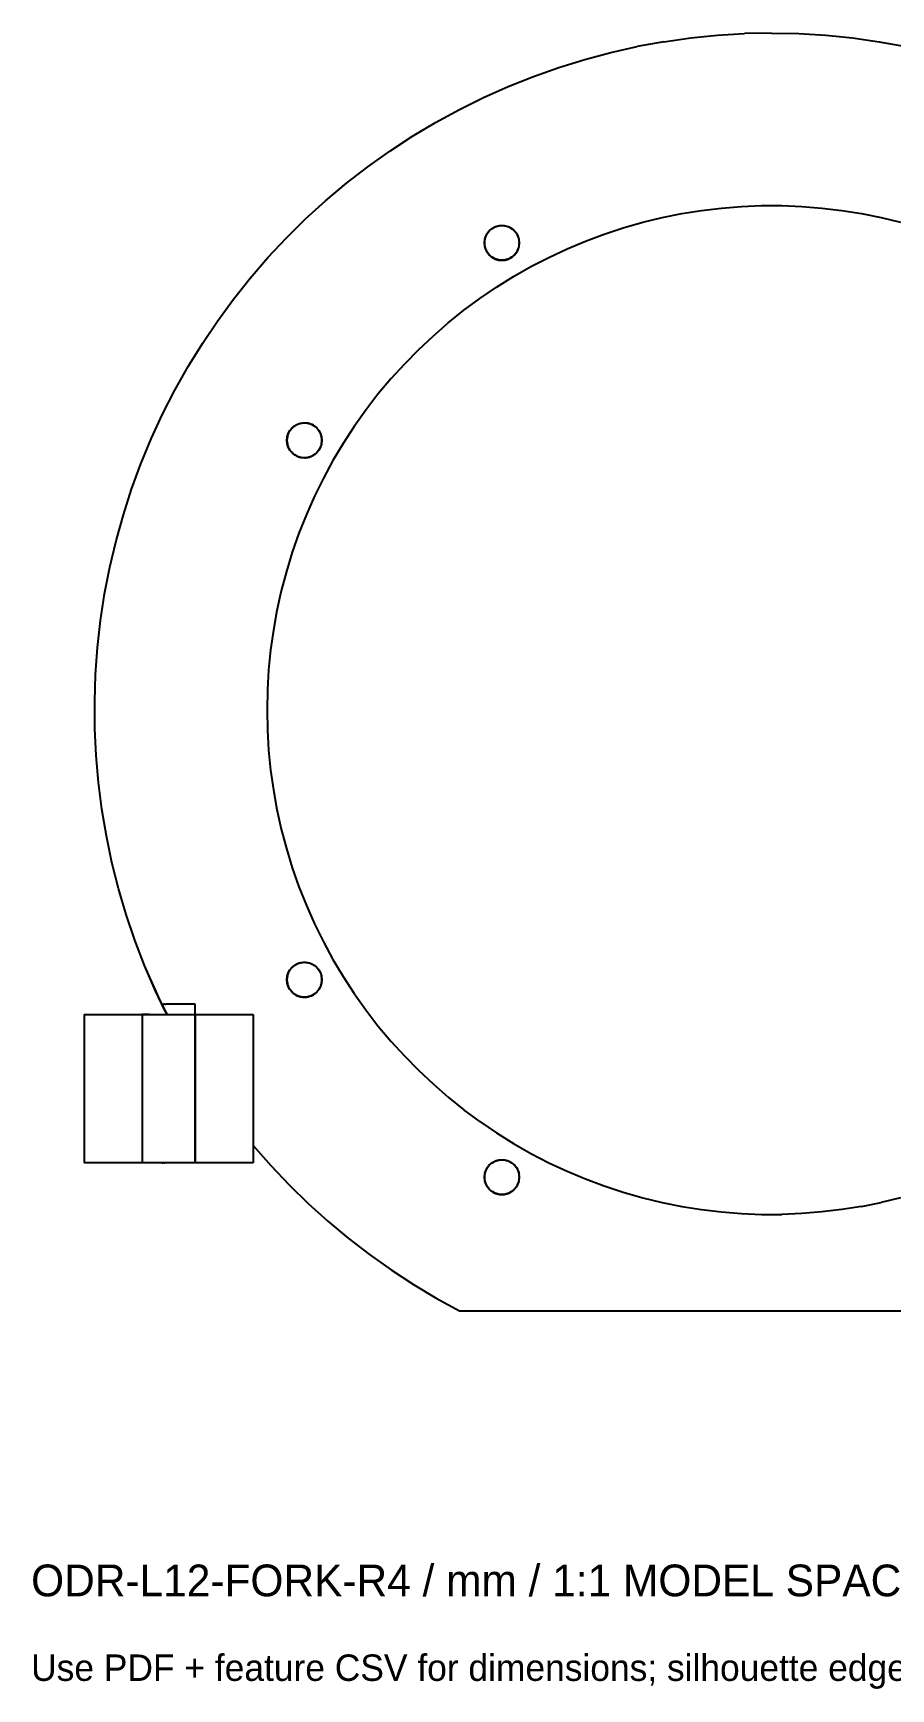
# Model space of a CAD drawing. Header units: millimetres. Extents: x -70 to 222, y -216 to 42.
# Drawn here: x -69.8 to 11.3, y -215.8 to -59.2 of the extents above; entities that cross this region are included whole.
import ezdxf

# ---------------------------------------------------------------- set-up
doc = ezdxf.new("R2010")
doc.units = ezdxf.units.MM
doc.layers.add('FRONT_XZ', color=7, linetype='Continuous')

msp = doc.modelspace()

# ---------------------------------------------------------------- linework, layer by layer
for centre in [(-25.5, -79.03), (-44.17, -97.7), (-44.17, -148.7), (-25.5, -167.37)]:
    msp.add_circle(centre, 1.65)
at = {"layer": 'FRONT_XZ'}
for p, q in [((-7.65, -59.66), (-5.11, -59.4)), ((-5.11, -59.4), (-2.56, -59.25)), ((0, -59.2), (-2.56, -59.25)), ((0, -59.2), (2.56, -59.25)), ((2.56, -59.25), (5.11, -59.4)), ((5.11, -59.4), (7.65, -59.66)), ((-17.67, -61.69), (-15.2, -61.03)), ((-15.2, -61.03), (-12.7, -60.47)), ((-10.18, -60.02), (-12.7, -60.47)), ((-10.18, -60.02), (-7.65, -59.66)), ((7.65, -59.66), (10.18, -60.02)), ((10.18, -60.02), (12.7, -60.47)), ((-22.52, -63.29), (-20.11, -62.44)), ((-20.11, -62.44), (-17.67, -61.69)), ((-24.89, -64.24), (-22.52, -63.29)), ((-29.52, -66.42), (-27.23, -65.28)), ((-27.23, -65.28), (-24.89, -64.24)), ((-31.77, -67.64), (-29.52, -66.42)), ((-33.96, -68.95), (-31.77, -67.64)), ((-38.18, -71.84), (-36.1, -70.35)), ((-36.1, -70.35), (-33.96, -68.95)), ((-40.2, -73.4), (-38.18, -71.84)), ((-42.16, -75.05), (-40.2, -73.4)), ((-44.05, -76.77), (-42.16, -75.05)), ((-12.19, -77.08), (-10.35, -76.64)), ((-10.35, -76.64), (-8.49, -76.26)), ((-8.49, -76.26), (-6.62, -75.96)), ((-6.62, -75.96), (-4.73, -75.74)), ((-4.73, -75.74), (-2.84, -75.58)), ((-2.84, -75.58), (-0.95, -75.51)), ((-0.95, -75.51), (0.95, -75.51)), ((0.95, -75.51), (2.84, -75.58)), ((2.84, -75.58), (4.73, -75.74)), ((4.73, -75.74), (6.62, -75.96)), ((6.62, -75.96), (8.49, -76.26)), ((8.49, -76.26), (10.35, -76.64)), ((10.35, -76.64), (12.19, -77.08)), ((-45.87, -78.57), (-44.05, -76.77)), ((-26.97, -78.27), (-26.99, -78.33)), ((-26.93, -78.22), (-26.97, -78.27)), ((-26.9, -78.16), (-26.93, -78.22)), ((-26.87, -78.11), (-26.9, -78.16)), ((-26.83, -78.05), (-26.87, -78.11)), ((-26.79, -78), (-26.83, -78.05)), ((-26.75, -77.95), (-26.79, -78)), ((-26.7, -77.9), (-26.75, -77.95)), ((-26.7, -77.9), (-26.66, -77.85)), ((-26.66, -77.85), (-26.61, -77.81)), ((-26.61, -77.81), (-26.56, -77.77)), ((-26.56, -77.77), (-26.51, -77.73)), ((-26.51, -77.73), (-26.45, -77.69)), ((-26.45, -77.69), (-26.4, -77.65)), ((-26.4, -77.65), (-26.34, -77.61)), ((-26.34, -77.61), (-26.29, -77.58)), ((-26.29, -77.58), (-26.23, -77.55)), ((-26.23, -77.55), (-26.17, -77.52)), ((-26.17, -77.52), (-26.11, -77.5)), ((-26.11, -77.5), (-26.05, -77.48)), ((-26.05, -77.48), (-25.98, -77.46)), ((-25.98, -77.46), (-25.92, -77.44)), ((-25.92, -77.44), (-25.86, -77.42)), ((-25.86, -77.42), (-25.79, -77.41)), ((-25.79, -77.41), (-25.73, -77.4)), ((-25.73, -77.4), (-25.66, -77.39)), ((-25.66, -77.39), (-25.6, -77.39)), ((-25.6, -77.39), (-25.53, -77.38)), ((-25.53, -77.38), (-25.47, -77.38)), ((-25.47, -77.38), (-25.4, -77.39)), ((-25.4, -77.39), (-25.34, -77.39)), ((-25.34, -77.39), (-25.27, -77.4)), ((-25.27, -77.4), (-25.21, -77.41)), ((-25.21, -77.41), (-25.14, -77.42)), ((-25.14, -77.42), (-25.08, -77.44)), ((-25.08, -77.44), (-25.02, -77.46)), ((-25.02, -77.46), (-24.95, -77.48)), ((-24.95, -77.48), (-24.89, -77.5)), ((-24.89, -77.5), (-24.83, -77.52)), ((-24.83, -77.52), (-24.77, -77.55)), ((-24.77, -77.55), (-24.71, -77.58)), ((-24.71, -77.58), (-24.66, -77.61)), ((-24.66, -77.61), (-24.6, -77.65)), ((-24.6, -77.65), (-24.55, -77.69)), ((-24.55, -77.69), (-24.49, -77.73)), ((-24.44, -77.77), (-24.49, -77.73)), ((-24.39, -77.81), (-24.44, -77.77)), ((-24.34, -77.85), (-24.39, -77.81)), ((-24.3, -77.9), (-24.34, -77.85)), ((-24.25, -77.95), (-24.3, -77.9)), ((-24.21, -78), (-24.25, -77.95)), ((-24.17, -78.05), (-24.21, -78)), ((-24.13, -78.11), (-24.17, -78.05)), ((-24.1, -78.16), (-24.13, -78.11)), ((-24.07, -78.22), (-24.1, -78.16)), ((-24.03, -78.27), (-24.07, -78.22)), ((-24.01, -78.33), (-24.03, -78.27)), ((-17.59, -78.86), (-15.82, -78.2)), ((-15.82, -78.2), (-14.02, -77.61)), ((-14.02, -77.61), (-12.19, -77.08)), ((-47.61, -80.43), (-45.87, -78.57)), ((-27.14, -78.9), (-27.15, -78.97)), ((-27.15, -78.97), (-27.15, -79.03)), ((-27.15, -79.03), (-27.15, -79.1)), ((-27.15, -79.1), (-27.14, -79.16)), ((-27.13, -78.77), (-27.14, -78.84)), ((-27.14, -78.84), (-27.14, -78.9)), ((-27.14, -79.16), (-27.14, -79.23)), ((-27.14, -79.23), (-27.13, -79.29)), ((-27.12, -78.71), (-27.13, -78.77)), ((-27.13, -79.29), (-27.12, -79.36)), ((-27.1, -78.64), (-27.12, -78.71)), ((-27.12, -79.36), (-27.1, -79.42)), ((-27.09, -78.58), (-27.1, -78.64)), ((-27.1, -79.42), (-27.09, -79.49)), ((-27.07, -78.52), (-27.09, -78.58)), ((-27.09, -79.49), (-27.07, -79.55)), ((-27.05, -78.45), (-27.07, -78.52)), ((-27.07, -79.55), (-27.05, -79.61)), ((-27.02, -78.39), (-27.05, -78.45)), ((-27.05, -79.61), (-27.02, -79.67)), ((-26.99, -78.33), (-27.02, -78.39)), ((-27.02, -79.67), (-26.99, -79.73)), ((-26.99, -79.73), (-26.97, -79.79)), ((-26.97, -79.79), (-26.93, -79.85)), ((-24.07, -79.85), (-24.03, -79.79)), ((-24.03, -79.79), (-24.01, -79.73)), ((-23.98, -78.39), (-24.01, -78.33)), ((-24.01, -79.73), (-23.98, -79.67)), ((-23.95, -78.45), (-23.98, -78.39)), ((-23.98, -79.67), (-23.95, -79.61)), ((-23.93, -78.52), (-23.95, -78.45)), ((-23.95, -79.61), (-23.93, -79.55)), ((-23.91, -78.58), (-23.93, -78.52)), ((-23.93, -79.55), (-23.91, -79.49)), ((-23.9, -78.64), (-23.91, -78.58)), ((-23.91, -79.49), (-23.9, -79.42)), ((-23.88, -78.71), (-23.9, -78.64)), ((-23.9, -79.42), (-23.88, -79.36)), ((-23.87, -78.77), (-23.88, -78.71)), ((-23.88, -79.36), (-23.87, -79.29)), ((-23.86, -78.84), (-23.87, -78.77)), ((-23.87, -79.29), (-23.86, -79.23)), ((-23.86, -78.9), (-23.86, -78.84)), ((-23.85, -78.97), (-23.86, -78.9)), ((-23.86, -79.16), (-23.85, -79.1)), ((-23.86, -79.23), (-23.86, -79.16)), ((-23.85, -78.97), (-23.85, -79.03)), ((-23.85, -79.03), (-23.85, -79.1)), ((-21.06, -80.4), (-19.34, -79.6)), ((-19.34, -79.6), (-17.59, -78.86)), ((-49.28, -82.37), (-47.61, -80.43)), ((-26.93, -79.85), (-26.9, -79.9)), ((-26.9, -79.9), (-26.87, -79.96)), ((-26.87, -79.96), (-26.83, -80.01)), ((-26.83, -80.01), (-26.79, -80.07)), ((-26.79, -80.07), (-26.75, -80.12)), ((-26.75, -80.12), (-26.7, -80.16)), ((-26.7, -80.16), (-26.66, -80.21)), ((-26.66, -80.21), (-26.61, -80.26)), ((-26.61, -80.26), (-26.56, -80.3)), ((-26.56, -80.3), (-26.51, -80.34)), ((-26.51, -80.34), (-26.45, -80.38)), ((-26.45, -80.38), (-26.4, -80.42)), ((-26.4, -80.42), (-26.34, -80.45)), ((-26.34, -80.45), (-26.29, -80.48)), ((-26.29, -80.48), (-26.23, -80.51)), ((-26.23, -80.51), (-26.17, -80.54)), ((-26.17, -80.54), (-26.11, -80.57)), ((-26.11, -80.57), (-26.05, -80.59)), ((-26.05, -80.59), (-25.98, -80.61)), ((-25.98, -80.61), (-25.92, -80.63)), ((-25.92, -80.63), (-25.86, -80.64)), ((-25.86, -80.64), (-25.79, -80.66)), ((-25.79, -80.66), (-25.73, -80.67)), ((-25.73, -80.67), (-25.66, -80.67)), ((-25.66, -80.67), (-25.6, -80.68)), ((-25.6, -80.68), (-25.53, -80.68)), ((-25.53, -80.68), (-25.47, -80.68)), ((-25.47, -80.68), (-25.4, -80.68)), ((-25.4, -80.68), (-25.34, -80.67)), ((-25.34, -80.67), (-25.27, -80.67)), ((-25.27, -80.67), (-25.21, -80.66)), ((-25.21, -80.66), (-25.14, -80.64)), ((-25.14, -80.64), (-25.08, -80.63)), ((-25.08, -80.63), (-25.02, -80.61)), ((-25.02, -80.61), (-24.95, -80.59)), ((-24.95, -80.59), (-24.89, -80.57)), ((-24.89, -80.57), (-24.83, -80.54)), ((-24.83, -80.54), (-24.77, -80.51)), ((-24.77, -80.51), (-24.71, -80.48)), ((-24.71, -80.48), (-24.66, -80.45)), ((-24.66, -80.45), (-24.6, -80.42)), ((-24.6, -80.42), (-24.55, -80.38)), ((-24.55, -80.38), (-24.49, -80.34)), ((-24.49, -80.34), (-24.44, -80.3)), ((-24.44, -80.3), (-24.39, -80.26)), ((-24.4, -82.21), (-22.75, -81.27)), ((-24.39, -80.26), (-24.34, -80.21)), ((-24.34, -80.21), (-24.3, -80.16)), ((-24.3, -80.16), (-24.25, -80.12)), ((-24.25, -80.12), (-24.21, -80.07)), ((-24.21, -80.07), (-24.17, -80.01)), ((-24.17, -80.01), (-24.13, -79.96)), ((-24.13, -79.96), (-24.1, -79.9)), ((-24.1, -79.9), (-24.07, -79.85)), ((-22.75, -81.27), (-21.06, -80.4)), ((-50.88, -84.37), (-49.28, -82.37)), ((-26.01, -83.21), (-24.4, -82.21)), ((-52.39, -86.43), (-50.88, -84.37)), ((-29.1, -85.41), (-27.57, -84.28)), ((-27.57, -84.28), (-26.01, -83.21)), ((-30.58, -86.59), (-29.1, -85.41)), ((-53.81, -88.56), (-52.39, -86.43)), ((-32.01, -87.84), (-30.58, -86.59)), ((-55.15, -90.73), (-53.81, -88.56)), ((-33.39, -89.14), (-34.72, -90.49)), ((-33.39, -89.14), (-32.01, -87.84)), ((-56.41, -92.96), (-55.15, -90.73)), ((-34.72, -90.49), (-35.99, -91.9)), ((-35.99, -91.9), (-37.21, -93.35)), ((-57.57, -95.24), (-56.41, -92.96)), ((-37.21, -93.35), (-38.37, -94.86)), ((-58.64, -97.56), (-57.57, -95.24)), ((-38.37, -94.86), (-39.46, -96.4)), ((-45.69, -97.06), (-45.71, -97.12)), ((-45.66, -97), (-45.69, -97.06)), ((-45.63, -96.94), (-45.66, -97)), ((-45.6, -96.88), (-45.63, -96.94)), ((-45.57, -96.83), (-45.6, -96.88)), ((-45.53, -96.77), (-45.57, -96.83)), ((-45.49, -96.72), (-45.53, -96.77)), ((-45.45, -96.67), (-45.49, -96.72)), ((-45.41, -96.62), (-45.45, -96.67)), ((-45.37, -96.57), (-45.41, -96.62)), ((-45.37, -96.57), (-45.32, -96.52)), ((-45.32, -96.52), (-45.27, -96.48)), ((-45.27, -96.48), (-45.23, -96.43)), ((-45.23, -96.43), (-45.17, -96.39)), ((-45.17, -96.39), (-45.12, -96.35)), ((-45.12, -96.35), (-45.07, -96.32)), ((-45.07, -96.32), (-45.01, -96.28)), ((-45.01, -96.28), (-44.95, -96.25)), ((-44.95, -96.25), (-44.9, -96.22)), ((-44.9, -96.22), (-44.84, -96.19)), ((-44.84, -96.19), (-44.78, -96.17)), ((-44.78, -96.17), (-44.71, -96.14)), ((-44.71, -96.14), (-44.65, -96.12)), ((-44.65, -96.12), (-44.59, -96.1)), ((-44.59, -96.1), (-44.53, -96.09)), ((-44.53, -96.09), (-44.46, -96.08)), ((-44.46, -96.08), (-44.4, -96.07)), ((-44.4, -96.07), (-44.33, -96.06)), ((-44.33, -96.06), (-44.27, -96.05)), ((-44.27, -96.05), (-44.2, -96.05)), ((-44.2, -96.05), (-44.13, -96.05)), ((-44.13, -96.05), (-44.07, -96.05)), ((-44.07, -96.05), (-44, -96.06)), ((-44, -96.06), (-43.94, -96.07)), ((-43.87, -96.08), (-43.94, -96.07)), ((-43.81, -96.09), (-43.87, -96.08)), ((-43.75, -96.1), (-43.81, -96.09)), ((-43.75, -96.1), (-43.68, -96.12)), ((-43.68, -96.12), (-43.62, -96.14)), ((-43.56, -96.17), (-43.62, -96.14)), ((-43.5, -96.19), (-43.56, -96.17)), ((-43.44, -96.22), (-43.5, -96.19)), ((-43.38, -96.25), (-43.44, -96.22)), ((-43.32, -96.28), (-43.38, -96.25)), ((-43.27, -96.32), (-43.32, -96.28)), ((-43.21, -96.35), (-43.27, -96.32)), ((-43.21, -96.35), (-43.16, -96.39)), ((-43.16, -96.39), (-43.11, -96.43)), ((-43.06, -96.48), (-43.11, -96.43)), ((-43.01, -96.52), (-43.06, -96.48)), ((-42.97, -96.57), (-43.01, -96.52)), ((-42.92, -96.62), (-42.97, -96.57)), ((-42.92, -96.62), (-42.88, -96.67)), ((-42.88, -96.67), (-42.84, -96.72)), ((-42.8, -96.77), (-42.84, -96.72)), ((-42.77, -96.83), (-42.8, -96.77)), ((-42.73, -96.88), (-42.77, -96.83)), ((-42.7, -96.94), (-42.73, -96.88)), ((-42.67, -97), (-42.7, -96.94)), ((-42.67, -97), (-42.65, -97.06)), ((-42.65, -97.06), (-42.62, -97.12)), ((-39.46, -96.4), (-40.5, -97.99)), ((-59.62, -99.92), (-58.64, -97.56)), ((-45.81, -97.57), (-45.82, -97.63)), ((-45.82, -97.63), (-45.82, -97.7)), ((-45.82, -97.7), (-45.82, -97.77)), ((-45.82, -97.77), (-45.81, -97.83)), ((-45.8, -97.44), (-45.81, -97.5)), ((-45.81, -97.5), (-45.81, -97.57)), ((-45.81, -97.83), (-45.81, -97.9)), ((-45.81, -97.9), (-45.8, -97.96)), ((-45.78, -97.37), (-45.8, -97.44)), ((-45.8, -97.96), (-45.78, -98.03)), ((-45.77, -97.31), (-45.78, -97.37)), ((-45.78, -98.03), (-45.77, -98.09)), ((-45.75, -97.25), (-45.77, -97.31)), ((-45.77, -98.09), (-45.75, -98.15)), ((-45.73, -97.18), (-45.75, -97.25)), ((-45.75, -98.15), (-45.73, -98.22)), ((-45.71, -97.12), (-45.73, -97.18)), ((-45.73, -98.22), (-45.71, -98.28)), ((-45.71, -98.28), (-45.69, -98.34)), ((-45.69, -98.34), (-45.66, -98.4)), ((-45.66, -98.4), (-45.63, -98.46)), ((-45.63, -98.46), (-45.6, -98.52)), ((-45.6, -98.52), (-45.57, -98.57)), ((-45.57, -98.57), (-45.53, -98.63)), ((-45.53, -98.63), (-45.49, -98.68)), ((-42.84, -98.68), (-42.8, -98.63)), ((-42.8, -98.63), (-42.77, -98.57)), ((-42.77, -98.57), (-42.73, -98.52)), ((-42.73, -98.52), (-42.7, -98.46)), ((-42.7, -98.46), (-42.67, -98.4)), ((-42.67, -98.4), (-42.65, -98.34)), ((-42.65, -98.34), (-42.62, -98.28)), ((-42.6, -97.18), (-42.62, -97.12)), ((-42.62, -98.28), (-42.6, -98.22)), ((-42.58, -97.25), (-42.6, -97.18)), ((-42.58, -98.15), (-42.6, -98.22)), ((-42.56, -97.31), (-42.58, -97.25)), ((-42.56, -98.09), (-42.58, -98.15)), ((-42.55, -97.37), (-42.56, -97.31)), ((-42.56, -98.09), (-42.55, -98.03)), ((-42.54, -97.44), (-42.55, -97.37)), ((-42.55, -98.03), (-42.54, -97.96)), ((-42.53, -97.5), (-42.54, -97.44)), ((-42.54, -97.96), (-42.53, -97.9)), ((-42.52, -97.57), (-42.53, -97.5)), ((-42.53, -97.9), (-42.52, -97.83)), ((-42.52, -97.63), (-42.52, -97.57)), ((-42.52, -97.7), (-42.52, -97.63)), ((-42.52, -97.77), (-42.52, -97.7)), ((-42.52, -97.83), (-42.52, -97.77)), ((-40.5, -97.99), (-41.47, -99.62)), ((-60.5, -102.32), (-59.62, -99.92)), ((-45.49, -98.68), (-45.45, -98.73)), ((-45.41, -98.78), (-45.45, -98.73)), ((-45.37, -98.83), (-45.41, -98.78)), ((-45.37, -98.83), (-45.32, -98.88)), ((-45.32, -98.88), (-45.27, -98.92)), ((-45.27, -98.92), (-45.23, -98.97)), ((-45.23, -98.97), (-45.17, -99.01)), ((-45.17, -99.01), (-45.12, -99.05)), ((-45.12, -99.05), (-45.07, -99.08)), ((-45.01, -99.12), (-45.07, -99.08)), ((-44.95, -99.15), (-45.01, -99.12)), ((-44.95, -99.15), (-44.9, -99.18)), ((-44.9, -99.18), (-44.84, -99.21)), ((-44.84, -99.21), (-44.78, -99.23)), ((-44.78, -99.23), (-44.71, -99.26)), ((-44.71, -99.26), (-44.65, -99.28)), ((-44.65, -99.28), (-44.59, -99.3)), ((-44.59, -99.3), (-44.53, -99.31)), ((-44.53, -99.31), (-44.46, -99.32)), ((-44.46, -99.32), (-44.4, -99.33)), ((-44.4, -99.33), (-44.33, -99.34)), ((-44.27, -99.35), (-44.33, -99.34)), ((-44.2, -99.35), (-44.27, -99.35)), ((-44.13, -99.35), (-44.2, -99.35)), ((-44.13, -99.35), (-44.07, -99.35)), ((-44.07, -99.35), (-44, -99.34)), ((-44, -99.34), (-43.94, -99.33)), ((-43.94, -99.33), (-43.87, -99.32)), ((-43.87, -99.32), (-43.81, -99.31)), ((-43.81, -99.31), (-43.75, -99.3)), ((-43.75, -99.3), (-43.68, -99.28)), ((-43.68, -99.28), (-43.62, -99.26)), ((-43.62, -99.26), (-43.56, -99.23)), ((-43.56, -99.23), (-43.5, -99.21)), ((-43.5, -99.21), (-43.44, -99.18)), ((-43.44, -99.18), (-43.38, -99.15)), ((-43.38, -99.15), (-43.32, -99.12)), ((-43.27, -99.08), (-43.32, -99.12)), ((-43.21, -99.05), (-43.27, -99.08)), ((-43.21, -99.05), (-43.16, -99.01)), ((-43.16, -99.01), (-43.11, -98.97)), ((-43.11, -98.97), (-43.06, -98.92)), ((-43.06, -98.92), (-43.01, -98.88)), ((-43.01, -98.88), (-42.97, -98.83)), ((-42.97, -98.83), (-42.92, -98.78)), ((-42.92, -98.78), (-42.88, -98.73)), ((-42.88, -98.73), (-42.84, -98.68)), ((-41.47, -99.62), (-42.37, -101.29)), ((-42.37, -101.29), (-43.21, -102.99)), ((-61.28, -104.76), (-60.5, -102.32)), ((-43.21, -102.99), (-43.98, -104.73)), ((-61.97, -107.22), (-61.28, -104.76)), ((-43.98, -104.73), (-44.68, -106.49)), ((-62.56, -109.71), (-61.97, -107.22)), ((-44.68, -106.49), (-45.31, -108.28)), ((-45.31, -108.28), (-45.86, -110.09)), ((-63.05, -112.22), (-62.56, -109.71)), ((-45.86, -110.09), (-46.35, -111.93)), ((-63.44, -114.74), (-63.05, -112.22)), ((-46.35, -111.93), (-46.76, -113.78)), ((-46.76, -113.78), (-47.1, -115.64)), ((-63.73, -117.28), (-63.44, -114.74)), ((-47.1, -115.64), (-47.36, -117.52)), ((-63.91, -119.83), (-63.73, -117.28)), ((-47.36, -117.52), (-47.55, -119.41)), ((-63.99, -122.39), (-63.91, -119.83)), ((-47.55, -119.41), (-47.66, -121.3)), ((-47.66, -121.3), (-47.7, -123.2)), ((-63.98, -124.95), (-63.99, -122.39)), ((-47.7, -123.2), (-47.66, -125.1)), ((-63.86, -127.5), (-63.98, -124.95)), ((-47.66, -125.1), (-47.55, -126.99)), ((-63.63, -130.05), (-63.86, -127.5)), ((-47.55, -126.99), (-47.36, -128.88)), ((-47.36, -128.88), (-47.1, -130.76)), ((-63.31, -132.58), (-63.63, -130.05)), ((-47.1, -130.76), (-46.76, -132.62)), ((-62.88, -135.1), (-63.31, -132.58)), ((-46.76, -132.62), (-46.35, -134.47)), ((-46.35, -134.47), (-45.86, -136.31)), ((-62.36, -137.61), (-62.88, -135.1)), ((-61.73, -140.09), (-62.36, -137.61)), ((-45.86, -136.31), (-45.31, -138.12)), ((-45.31, -138.12), (-44.68, -139.91)), ((-61.01, -142.54), (-61.73, -140.09)), ((-44.68, -139.91), (-43.98, -141.67)), ((-43.98, -141.67), (-43.21, -143.41)), ((-60.19, -144.96), (-61.01, -142.54)), ((-43.21, -143.41), (-42.37, -145.11)), ((-59.27, -147.35), (-60.19, -144.96)), ((-42.37, -145.11), (-41.47, -146.78)), ((-44.78, -147.17), (-44.71, -147.14)), ((-44.71, -147.14), (-44.65, -147.12)), ((-44.65, -147.12), (-44.59, -147.1)), ((-44.59, -147.1), (-44.53, -147.09)), ((-44.53, -147.09), (-44.46, -147.08)), ((-44.46, -147.08), (-44.4, -147.07)), ((-44.4, -147.07), (-44.33, -147.06)), ((-44.33, -147.06), (-44.27, -147.05)), ((-44.27, -147.05), (-44.2, -147.05)), ((-44.2, -147.05), (-44.13, -147.05)), ((-44.13, -147.05), (-44.07, -147.05)), ((-44.07, -147.05), (-44, -147.06)), ((-44, -147.06), (-43.94, -147.07)), ((-43.94, -147.07), (-43.87, -147.08)), ((-43.87, -147.08), (-43.81, -147.09)), ((-43.81, -147.09), (-43.75, -147.1)), ((-43.75, -147.1), (-43.68, -147.12)), ((-43.68, -147.12), (-43.62, -147.14)), ((-43.62, -147.14), (-43.56, -147.17)), ((-41.47, -146.78), (-40.5, -148.41)), ((-58.26, -149.69), (-59.27, -147.35)), ((-57.65, -151), (-59.27, -147.35)), ((-45.81, -148.57), (-45.82, -148.63)), ((-45.82, -148.63), (-45.82, -148.7)), ((-45.82, -148.7), (-45.82, -148.77)), ((-45.8, -148.44), (-45.81, -148.5)), ((-45.81, -148.5), (-45.81, -148.57)), ((-45.78, -148.37), (-45.8, -148.44)), ((-45.77, -148.31), (-45.78, -148.37)), ((-45.75, -148.25), (-45.77, -148.31)), ((-45.73, -148.18), (-45.75, -148.25)), ((-45.71, -148.12), (-45.73, -148.18)), ((-45.69, -148.06), (-45.71, -148.12)), ((-45.66, -148), (-45.69, -148.06)), ((-45.63, -147.94), (-45.66, -148)), ((-45.6, -147.88), (-45.63, -147.94)), ((-45.57, -147.83), (-45.6, -147.88)), ((-45.53, -147.77), (-45.57, -147.83)), ((-45.49, -147.72), (-45.53, -147.77)), ((-45.45, -147.67), (-45.49, -147.72)), ((-45.41, -147.62), (-45.45, -147.67)), ((-45.37, -147.57), (-45.41, -147.62)), ((-45.37, -147.57), (-45.32, -147.52)), ((-45.32, -147.52), (-45.27, -147.48)), ((-45.27, -147.48), (-45.23, -147.43)), ((-45.23, -147.43), (-45.17, -147.39)), ((-45.17, -147.39), (-45.12, -147.35)), ((-45.12, -147.35), (-45.07, -147.32)), ((-45.07, -147.32), (-45.01, -147.28)), ((-45.01, -147.28), (-44.95, -147.25)), ((-44.95, -147.25), (-44.9, -147.22)), ((-44.9, -147.22), (-44.84, -147.19)), ((-44.84, -147.19), (-44.78, -147.17)), ((-43.56, -147.17), (-43.5, -147.19)), ((-43.5, -147.19), (-43.44, -147.22)), ((-43.44, -147.22), (-43.38, -147.25)), ((-43.38, -147.25), (-43.32, -147.28)), ((-43.32, -147.28), (-43.27, -147.32)), ((-43.27, -147.32), (-43.21, -147.35)), ((-43.16, -147.39), (-43.21, -147.35)), ((-43.11, -147.43), (-43.16, -147.39)), ((-43.06, -147.48), (-43.11, -147.43)), ((-43.01, -147.52), (-43.06, -147.48)), ((-42.97, -147.57), (-43.01, -147.52)), ((-42.92, -147.62), (-42.97, -147.57)), ((-42.88, -147.67), (-42.92, -147.62)), ((-42.84, -147.72), (-42.88, -147.67)), ((-42.8, -147.77), (-42.84, -147.72)), ((-42.77, -147.83), (-42.8, -147.77)), ((-42.73, -147.88), (-42.77, -147.83)), ((-42.73, -147.88), (-42.7, -147.94)), ((-42.7, -147.94), (-42.67, -148)), ((-42.67, -148), (-42.65, -148.06)), ((-42.65, -148.06), (-42.62, -148.12)), ((-42.62, -148.12), (-42.6, -148.18)), ((-42.6, -148.18), (-42.58, -148.25)), ((-42.58, -148.25), (-42.56, -148.31)), ((-42.55, -148.37), (-42.56, -148.31)), ((-42.54, -148.44), (-42.55, -148.37)), ((-42.53, -148.5), (-42.54, -148.44)), ((-42.52, -148.57), (-42.53, -148.5)), ((-42.52, -148.63), (-42.52, -148.57)), ((-42.52, -148.7), (-42.52, -148.63)), ((-42.52, -148.77), (-42.52, -148.7)), ((-40.5, -148.41), (-39.46, -150)), ((-57.15, -152), (-58.26, -149.69)), ((-57.65, -151), (-58.26, -149.69)), ((-45.82, -148.77), (-45.81, -148.83)), ((-45.81, -148.83), (-45.81, -148.9)), ((-45.81, -148.9), (-45.8, -148.96)), ((-45.8, -148.96), (-45.78, -149.03)), ((-45.78, -149.03), (-45.77, -149.09)), ((-45.77, -149.09), (-45.75, -149.15)), ((-45.75, -149.15), (-45.73, -149.22)), ((-45.73, -149.22), (-45.71, -149.28)), ((-45.71, -149.28), (-45.69, -149.34)), ((-45.69, -149.34), (-45.66, -149.4)), ((-45.66, -149.4), (-45.63, -149.46)), ((-45.63, -149.46), (-45.6, -149.52)), ((-45.6, -149.52), (-45.57, -149.57)), ((-45.57, -149.57), (-45.53, -149.63)), ((-45.53, -149.63), (-45.49, -149.68)), ((-45.49, -149.68), (-45.45, -149.73)), ((-45.45, -149.73), (-45.41, -149.78)), ((-45.41, -149.78), (-45.37, -149.83)), ((-45.37, -149.83), (-45.32, -149.88)), ((-45.32, -149.88), (-45.27, -149.92)), ((-45.27, -149.92), (-45.23, -149.97)), ((-45.23, -149.97), (-45.17, -150.01)), ((-45.17, -150.01), (-45.12, -150.05)), ((-45.12, -150.05), (-45.07, -150.08)), ((-45.07, -150.08), (-45.01, -150.12)), ((-45.01, -150.12), (-44.95, -150.15)), ((-44.95, -150.15), (-44.9, -150.18)), ((-44.9, -150.18), (-44.84, -150.21)), ((-44.84, -150.21), (-44.78, -150.23)), ((-44.78, -150.23), (-44.71, -150.26)), ((-44.71, -150.26), (-44.65, -150.28)), ((-44.65, -150.28), (-44.59, -150.3)), ((-43.68, -150.28), (-43.75, -150.3)), ((-43.62, -150.26), (-43.68, -150.28)), ((-43.62, -150.26), (-43.56, -150.23)), ((-43.56, -150.23), (-43.5, -150.21)), ((-43.5, -150.21), (-43.44, -150.18)), ((-43.44, -150.18), (-43.38, -150.15)), ((-43.38, -150.15), (-43.32, -150.12)), ((-43.32, -150.12), (-43.27, -150.08)), ((-43.27, -150.08), (-43.21, -150.05)), ((-43.16, -150.01), (-43.21, -150.05)), ((-43.11, -149.97), (-43.16, -150.01)), ((-43.11, -149.97), (-43.06, -149.92)), ((-43.06, -149.92), (-43.01, -149.88)), ((-43.01, -149.88), (-42.97, -149.83)), ((-42.97, -149.83), (-42.92, -149.78)), ((-42.92, -149.78), (-42.88, -149.73)), ((-42.88, -149.73), (-42.84, -149.68)), ((-42.84, -149.68), (-42.8, -149.63)), ((-42.8, -149.63), (-42.77, -149.57)), ((-42.77, -149.57), (-42.73, -149.52)), ((-42.73, -149.52), (-42.7, -149.46)), ((-42.7, -149.46), (-42.67, -149.4)), ((-42.65, -149.34), (-42.67, -149.4)), ((-42.62, -149.28), (-42.65, -149.34)), ((-42.6, -149.22), (-42.62, -149.28)), ((-42.6, -149.22), (-42.58, -149.15)), ((-42.58, -149.15), (-42.56, -149.09)), ((-42.56, -149.09), (-42.55, -149.03)), ((-42.55, -149.03), (-42.54, -148.96)), ((-42.54, -148.96), (-42.53, -148.9)), ((-42.53, -148.9), (-42.52, -148.83)), ((-42.52, -148.83), (-42.52, -148.77)), ((-39.46, -150), (-38.37, -151.54)), ((-57.57, -151.17), (-57.65, -151)), ((-57.65, -151), (-57.49, -151.33)), ((-57.65, -151), (-57.55, -151)), ((-57.49, -151.33), (-57.57, -151.17)), ((-57.55, -151), (-57.45, -151)), ((-57.32, -151.67), (-57.49, -151.33)), ((-57.35, -151), (-57.45, -151)), ((-57.35, -151), (-57.26, -151)), ((-57.32, -151.67), (-57.15, -152)), ((-57.16, -151), (-57.26, -151)), ((-57.06, -151), (-57.16, -151)), ((-56.96, -151), (-57.06, -151)), ((-56.86, -151), (-56.96, -151)), ((-56.76, -151), (-56.86, -151)), ((-56.66, -151), (-56.76, -151)), ((-56.56, -151), (-56.66, -151)), ((-56.46, -151), (-56.56, -151)), ((-56.37, -151), (-56.46, -151)), ((-56.27, -151), (-56.37, -151)), ((-56.18, -151), (-56.27, -151)), ((-56.08, -151), (-56.18, -151)), ((-55.99, -151), (-56.08, -151)), ((-55.9, -151), (-55.99, -151)), ((-55.81, -151), (-55.9, -151)), ((-55.73, -151), (-55.81, -151)), ((-55.64, -151), (-55.73, -151)), ((-55.56, -151), (-55.64, -151)), ((-55.48, -151), (-55.56, -151)), ((-55.4, -151), (-55.48, -151)), ((-55.32, -151), (-55.4, -151)), ((-55.25, -151), (-55.32, -151)), ((-55.18, -151), (-55.25, -151)), ((-55.12, -151), (-55.18, -151)), ((-55.05, -151), (-55.12, -151)), ((-54.99, -151), (-55.05, -151)), ((-54.93, -151), (-54.99, -151)), ((-54.88, -151), (-54.93, -151)), ((-54.83, -151), (-54.88, -151)), ((-54.78, -151), (-54.83, -151)), ((-54.74, -151), (-54.78, -151)), ((-54.7, -151), (-54.74, -151)), ((-54.66, -151), (-54.7, -151)), ((-54.63, -151), (-54.66, -151)), ((-54.6, -151), (-54.63, -151)), ((-54.57, -151), (-54.6, -151)), ((-54.55, -151), (-54.57, -151)), ((-54.53, -151), (-54.55, -151)), ((-54.52, -151), (-54.53, -151)), ((-54.51, -151), (-54.52, -151)), ((-54.5, -151), (-54.51, -151)), ((-54.5, -166), (-54.5, -151)), ((-54.5, -151), (-54.5, -151)), ((-44.59, -150.3), (-44.53, -150.31)), ((-44.53, -150.31), (-44.46, -150.32)), ((-44.46, -150.32), (-44.4, -150.33)), ((-44.4, -150.33), (-44.33, -150.34)), ((-44.33, -150.34), (-44.27, -150.35)), ((-44.27, -150.35), (-44.2, -150.35)), ((-44.2, -150.35), (-44.13, -150.35)), ((-44.13, -150.35), (-44.07, -150.35)), ((-44.07, -150.35), (-44, -150.34)), ((-44, -150.34), (-43.94, -150.33)), ((-43.94, -150.33), (-43.87, -150.32)), ((-43.87, -150.32), (-43.81, -150.31)), ((-43.81, -150.31), (-43.75, -150.3)), ((-38.37, -151.54), (-37.21, -153.05)), ((-65, -152), (-49, -152)), ((-65, -152), (-65, -166)), ((-59.49, -152), (-59.5, -152)), ((-59.5, -152), (-59.5, -152)), ((-59.49, -152), (-59.5, -152)), ((-59.5, -152), (-59.5, -152)), ((-59.5, -152), (-59.5, -166)), ((-59.48, -152), (-59.49, -152)), ((-59.48, -152), (-59.49, -152)), ((-59.47, -152), (-59.48, -152)), ((-59.47, -152), (-59.48, -152)), ((-59.45, -152), (-59.47, -152)), ((-59.45, -152), (-59.47, -152)), ((-59.43, -152), (-59.45, -152)), ((-59.43, -152), (-59.45, -152)), ((-59.4, -152), (-59.43, -152)), ((-59.4, -152), (-59.43, -152)), ((-59.37, -152), (-59.4, -152)), ((-59.37, -152), (-59.4, -152)), ((-59.34, -152), (-59.37, -152)), ((-59.34, -152), (-59.37, -152)), ((-59.31, -152), (-59.34, -152)), ((-59.3, -152), (-59.34, -152)), ((-59.27, -152), (-59.31, -152)), ((-59.26, -152), (-59.3, -152)), ((-59.22, -152), (-59.27, -152)), ((-59.22, -152), (-59.26, -152)), ((-59.17, -152), (-59.22, -152)), ((-59.17, -152), (-59.22, -152)), ((-59.12, -152), (-59.17, -152)), ((-59.12, -152), (-59.17, -152)), ((-59.07, -152), (-59.12, -152)), ((-59.07, -152), (-59.12, -152)), ((-59.01, -152), (-59.07, -152)), ((-59.01, -152), (-59.07, -152)), ((-58.95, -152), (-59.01, -152)), ((-58.95, -152), (-59.01, -152)), ((-58.89, -152), (-58.95, -152)), ((-58.89, -152), (-58.95, -152)), ((-58.82, -152), (-58.89, -152)), ((-58.82, -152), (-58.89, -152)), ((-58.82, -152), (-58.75, -152)), ((-58.82, -152), (-58.75, -152)), ((-58.75, -152), (-58.68, -152)), ((-58.75, -152), (-58.68, -152)), ((-58.68, -152), (-58.6, -152)), ((-58.68, -152), (-58.6, -152)), ((-58.6, -152), (-58.53, -152)), ((-58.6, -152), (-58.53, -152)), ((-58.53, -152), (-58.45, -152)), ((-58.53, -152), (-58.45, -152)), ((-58.45, -152), (-58.37, -152)), ((-58.45, -152), (-58.36, -152)), ((-58.37, -152), (-58.28, -152)), ((-58.36, -152), (-58.28, -152)), ((-58.28, -152), (-58.2, -152)), ((-58.28, -152), (-58.19, -152)), ((-58.2, -152), (-58.11, -152)), ((-58.19, -152), (-58.1, -152)), ((-58.11, -152), (-58.02, -152)), ((-58.1, -152), (-58.01, -152)), ((-58.02, -152), (-57.93, -152)), ((-58.01, -152), (-57.92, -152)), ((-57.93, -152), (-57.83, -152)), ((-57.92, -152), (-57.83, -152)), ((-57.83, -152), (-57.74, -152)), ((-57.83, -152), (-57.73, -152)), ((-57.74, -152), (-57.64, -152)), ((-57.73, -152), (-57.64, -152)), ((-57.64, -152), (-57.55, -152)), ((-57.64, -152), (-57.54, -152)), ((-57.55, -152), (-57.45, -152)), ((-57.54, -152), (-57.44, -152)), ((-57.45, -152), (-57.35, -152)), ((-57.44, -152), (-57.35, -152)), ((-57.35, -152), (-57.25, -152)), ((-57.35, -152), (-57.25, -152)), ((-57.15, -152), (-57.25, -152)), ((-57.25, -152), (-57.15, -152)), ((-57.15, -152), (-49, -152)), ((-57.15, -152), (-57.05, -152)), ((-57.05, -152), (-56.95, -152)), ((-56.95, -152), (-56.85, -152)), ((-56.85, -152), (-56.75, -152)), ((-56.75, -152), (-56.65, -152)), ((-56.65, -152), (-56.56, -152)), ((-56.56, -152), (-56.46, -152)), ((-56.46, -152), (-56.36, -152)), ((-56.36, -152), (-56.27, -152)), ((-56.27, -152), (-56.17, -152)), ((-56.17, -152), (-56.08, -152)), ((-56.08, -152), (-55.99, -152)), ((-55.99, -152), (-55.9, -152)), ((-55.9, -152), (-55.81, -152)), ((-55.81, -152), (-55.72, -152)), ((-55.72, -152), (-55.64, -152)), ((-55.64, -152), (-55.55, -152)), ((-55.55, -152), (-55.47, -152)), ((-55.47, -152), (-55.4, -152)), ((-55.4, -152), (-55.32, -152)), ((-55.32, -152), (-55.25, -152)), ((-55.25, -152), (-55.18, -152)), ((-55.18, -152), (-55.11, -152)), ((-55.11, -152), (-55.05, -152)), ((-55.05, -152), (-54.99, -152)), ((-54.99, -152), (-54.93, -152)), ((-54.93, -152), (-54.88, -152)), ((-54.88, -152), (-54.83, -152)), ((-54.83, -152), (-54.78, -152)), ((-54.78, -152), (-54.74, -152)), ((-54.74, -152), (-54.7, -152)), ((-54.7, -152), (-54.66, -152)), ((-54.66, -152), (-54.63, -152)), ((-54.63, -152), (-54.6, -152)), ((-54.6, -152), (-54.57, -152)), ((-54.57, -152), (-54.55, -152)), ((-54.55, -152), (-54.53, -152)), ((-54.53, -152), (-54.52, -152)), ((-54.52, -152), (-54.51, -152)), ((-54.51, -152), (-54.5, -152)), ((-54.5, -152), (-54.5, -152)), ((-54.5, -152), (-54.5, -166)), ((-49, -152), (-49, -164.37)), ((-49, -152), (-49, -166)), ((-37.21, -153.05), (-35.99, -154.5)), ((-35.99, -154.5), (-34.72, -155.91)), ((-34.72, -155.91), (-33.39, -157.26)), ((-33.39, -157.26), (-32.01, -158.56)), ((-32.01, -158.56), (-30.58, -159.81)), ((-30.58, -159.81), (-29.1, -160.99)), ((-27.57, -162.12), (-29.1, -160.99)), ((-27.57, -162.12), (-26.01, -163.19)), ((-49, -164.37), (-47.34, -166.26)), ((-26.01, -163.19), (-24.4, -164.19)), ((-24.4, -164.19), (-22.75, -165.13)), ((-26.34, -165.95), (-26.29, -165.92)), ((-26.29, -165.92), (-26.23, -165.89)), ((-26.23, -165.89), (-26.17, -165.86)), ((-26.17, -165.86), (-26.11, -165.83)), ((-26.11, -165.83), (-26.05, -165.81)), ((-26.05, -165.81), (-25.98, -165.79)), ((-25.98, -165.79), (-25.92, -165.77)), ((-25.92, -165.77), (-25.86, -165.76)), ((-25.86, -165.76), (-25.79, -165.74)), ((-25.79, -165.74), (-25.73, -165.73)), ((-25.73, -165.73), (-25.66, -165.73)), ((-25.66, -165.73), (-25.6, -165.72)), ((-25.6, -165.72), (-25.53, -165.72)), ((-25.53, -165.72), (-25.47, -165.72)), ((-25.47, -165.72), (-25.4, -165.72)), ((-25.4, -165.72), (-25.34, -165.73)), ((-25.34, -165.73), (-25.27, -165.73)), ((-25.27, -165.73), (-25.21, -165.74)), ((-25.21, -165.74), (-25.14, -165.76)), ((-25.14, -165.76), (-25.08, -165.77)), ((-25.08, -165.77), (-25.02, -165.79)), ((-25.02, -165.79), (-24.95, -165.81)), ((-24.95, -165.81), (-24.89, -165.83)), ((-24.89, -165.83), (-24.83, -165.86)), ((-24.83, -165.86), (-24.77, -165.89)), ((-24.77, -165.89), (-24.71, -165.92)), ((-24.71, -165.92), (-24.66, -165.95)), ((-22.75, -165.13), (-21.06, -166)), ((-49, -166), (-65, -166)), ((-59.49, -166), (-59.5, -166)), ((-59.5, -166), (-59.5, -166)), ((-59.48, -166), (-59.49, -166)), ((-59.47, -166), (-59.48, -166)), ((-59.45, -166), (-59.47, -166)), ((-59.43, -166), (-59.45, -166)), ((-59.4, -166), (-59.43, -166)), ((-59.37, -166), (-59.4, -166)), ((-59.34, -166), (-59.37, -166)), ((-59.3, -166), (-59.34, -166)), ((-59.26, -166), (-59.3, -166)), ((-59.22, -166), (-59.26, -166)), ((-59.17, -166), (-59.22, -166)), ((-59.12, -166), (-59.17, -166)), ((-59.07, -166), (-59.12, -166)), ((-59.01, -166), (-59.07, -166)), ((-58.95, -166), (-59.01, -166)), ((-58.89, -166), (-58.95, -166)), ((-58.82, -166), (-58.89, -166)), ((-58.75, -166), (-58.82, -166)), ((-58.68, -166), (-58.75, -166)), ((-58.6, -166), (-58.68, -166)), ((-58.53, -166), (-58.6, -166)), ((-58.45, -166), (-58.53, -166)), ((-58.36, -166), (-58.45, -166)), ((-58.28, -166), (-58.36, -166)), ((-58.19, -166), (-58.28, -166)), ((-58.1, -166), (-58.19, -166)), ((-58.01, -166), (-58.1, -166)), ((-57.92, -166), (-58.01, -166)), ((-57.83, -166), (-57.92, -166)), ((-57.73, -166), (-57.83, -166)), ((-57.64, -166), (-57.73, -166)), ((-57.64, -166), (-57.54, -166)), ((-57.44, -166), (-57.54, -166)), ((-57.44, -166), (-57.35, -166)), ((-57.25, -166), (-57.35, -166)), ((-57.15, -166), (-57.25, -166)), ((-57.05, -166), (-57.15, -166)), ((-56.95, -166), (-57.05, -166)), ((-56.85, -166), (-56.95, -166)), ((-56.75, -166), (-56.85, -166)), ((-56.65, -166), (-56.75, -166)), ((-56.56, -166), (-56.65, -166)), ((-56.46, -166), (-56.56, -166)), ((-56.36, -166), (-56.46, -166)), ((-56.27, -166), (-56.36, -166)), ((-56.17, -166), (-56.27, -166)), ((-56.08, -166), (-56.17, -166)), ((-55.99, -166), (-56.08, -166)), ((-55.9, -166), (-55.99, -166)), ((-55.81, -166), (-55.9, -166)), ((-55.72, -166), (-55.81, -166)), ((-55.64, -166), (-55.72, -166)), ((-55.55, -166), (-55.64, -166)), ((-55.47, -166), (-55.55, -166)), ((-55.4, -166), (-55.47, -166)), ((-55.32, -166), (-55.4, -166)), ((-55.25, -166), (-55.32, -166)), ((-55.18, -166), (-55.25, -166)), ((-55.11, -166), (-55.18, -166)), ((-55.05, -166), (-55.11, -166)), ((-54.99, -166), (-55.05, -166)), ((-54.93, -166), (-54.99, -166)), ((-54.88, -166), (-54.93, -166)), ((-54.83, -166), (-54.88, -166)), ((-54.78, -166), (-54.83, -166)), ((-54.74, -166), (-54.78, -166)), ((-54.7, -166), (-54.74, -166)), ((-54.66, -166), (-54.7, -166)), ((-54.63, -166), (-54.66, -166)), ((-54.6, -166), (-54.63, -166)), ((-54.57, -166), (-54.6, -166)), ((-54.55, -166), (-54.57, -166)), ((-54.53, -166), (-54.55, -166)), ((-54.52, -166), (-54.53, -166)), ((-54.51, -166), (-54.52, -166)), ((-54.5, -166), (-54.51, -166)), ((-54.5, -166), (-54.5, -166)), ((-47.34, -166.26), (-45.62, -168.09)), ((-27.14, -167.24), (-27.15, -167.3)), ((-27.15, -167.3), (-27.15, -167.37)), ((-27.15, -167.37), (-27.15, -167.43)), ((-27.15, -167.43), (-27.14, -167.5)), ((-27.13, -167.11), (-27.14, -167.17)), ((-27.14, -167.17), (-27.14, -167.24)), ((-27.14, -167.5), (-27.14, -167.56)), ((-27.12, -167.04), (-27.13, -167.11)), ((-27.1, -166.98), (-27.12, -167.04)), ((-27.09, -166.91), (-27.1, -166.98)), ((-27.07, -166.85), (-27.09, -166.91)), ((-27.05, -166.79), (-27.07, -166.85)), ((-27.02, -166.73), (-27.05, -166.79)), ((-26.99, -166.67), (-27.02, -166.73)), ((-26.97, -166.61), (-26.99, -166.67)), ((-26.93, -166.55), (-26.97, -166.61)), ((-26.9, -166.5), (-26.93, -166.55)), ((-26.87, -166.44), (-26.9, -166.5)), ((-26.83, -166.39), (-26.87, -166.44)), ((-26.79, -166.33), (-26.83, -166.39)), ((-26.75, -166.28), (-26.79, -166.33)), ((-26.7, -166.24), (-26.75, -166.28)), ((-26.7, -166.24), (-26.66, -166.19)), ((-26.66, -166.19), (-26.61, -166.14)), ((-26.61, -166.14), (-26.56, -166.1)), ((-26.56, -166.1), (-26.51, -166.06)), ((-26.51, -166.06), (-26.45, -166.02)), ((-26.45, -166.02), (-26.4, -165.98)), ((-26.4, -165.98), (-26.34, -165.95)), ((-24.66, -165.95), (-24.6, -165.98)), ((-24.6, -165.98), (-24.55, -166.02)), ((-24.55, -166.02), (-24.49, -166.06)), ((-24.49, -166.06), (-24.44, -166.1)), ((-24.39, -166.14), (-24.44, -166.1)), ((-24.34, -166.19), (-24.39, -166.14)), ((-24.3, -166.24), (-24.34, -166.19)), ((-24.25, -166.28), (-24.3, -166.24)), ((-24.21, -166.33), (-24.25, -166.28)), ((-24.17, -166.39), (-24.21, -166.33)), ((-24.17, -166.39), (-24.13, -166.44)), ((-24.13, -166.44), (-24.1, -166.5)), ((-24.1, -166.5), (-24.07, -166.55)), ((-24.07, -166.55), (-24.03, -166.61)), ((-24.03, -166.61), (-24.01, -166.67)), ((-24.01, -166.67), (-23.98, -166.73)), ((-23.98, -166.73), (-23.95, -166.79)), ((-23.95, -166.79), (-23.93, -166.85)), ((-23.93, -166.85), (-23.91, -166.91)), ((-23.91, -166.91), (-23.9, -166.98)), ((-23.9, -166.98), (-23.88, -167.04)), ((-23.87, -167.11), (-23.88, -167.04)), ((-23.86, -167.17), (-23.87, -167.11)), ((-23.86, -167.24), (-23.86, -167.17)), ((-23.85, -167.3), (-23.86, -167.24)), ((-23.86, -167.5), (-23.85, -167.43)), ((-23.86, -167.56), (-23.86, -167.5)), ((-23.85, -167.3), (-23.85, -167.37)), ((-23.85, -167.37), (-23.85, -167.43)), ((-21.06, -166), (-19.34, -166.8)), ((-19.34, -166.8), (-17.59, -167.54)), ((-45.62, -168.09), (-43.82, -169.85)), ((-27.14, -167.56), (-27.13, -167.63)), ((-27.13, -167.63), (-27.12, -167.69)), ((-27.12, -167.69), (-27.1, -167.76)), ((-27.1, -167.76), (-27.09, -167.82)), ((-27.09, -167.82), (-27.07, -167.88)), ((-27.07, -167.88), (-27.05, -167.95)), ((-27.05, -167.95), (-27.02, -168.01)), ((-27.02, -168.01), (-26.99, -168.07)), ((-26.99, -168.07), (-26.97, -168.13)), ((-26.97, -168.13), (-26.93, -168.18)), ((-26.93, -168.18), (-26.9, -168.24)), ((-26.9, -168.24), (-26.87, -168.29)), ((-26.87, -168.29), (-26.83, -168.35)), ((-26.83, -168.35), (-26.79, -168.4)), ((-26.79, -168.4), (-26.75, -168.45)), ((-26.75, -168.45), (-26.7, -168.5)), ((-26.7, -168.5), (-26.66, -168.55)), ((-26.66, -168.55), (-26.61, -168.59)), ((-26.61, -168.59), (-26.56, -168.63)), ((-26.56, -168.63), (-26.51, -168.67)), ((-26.51, -168.67), (-26.45, -168.71)), ((-26.45, -168.71), (-26.4, -168.75)), ((-26.4, -168.75), (-26.34, -168.79)), ((-26.34, -168.79), (-26.29, -168.82)), ((-26.29, -168.82), (-26.23, -168.85)), ((-26.23, -168.85), (-26.17, -168.88)), ((-26.17, -168.88), (-26.11, -168.9)), ((-26.11, -168.9), (-26.05, -168.92)), ((-26.05, -168.92), (-25.98, -168.94)), ((-25.98, -168.94), (-25.92, -168.96)), ((-25.92, -168.96), (-25.86, -168.98)), ((-25.86, -168.98), (-25.79, -168.99)), ((-25.79, -168.99), (-25.73, -169)), ((-25.73, -169), (-25.66, -169.01)), ((-25.66, -169.01), (-25.6, -169.01)), ((-25.6, -169.01), (-25.53, -169.02)), ((-25.53, -169.02), (-25.47, -169.02)), ((-25.47, -169.02), (-25.4, -169.01)), ((-25.4, -169.01), (-25.34, -169.01)), ((-25.34, -169.01), (-25.27, -169)), ((-25.27, -169), (-25.21, -168.99)), ((-25.21, -168.99), (-25.14, -168.98)), ((-25.14, -168.98), (-25.08, -168.96)), ((-25.08, -168.96), (-25.02, -168.94)), ((-25.02, -168.94), (-24.95, -168.92)), ((-24.95, -168.92), (-24.89, -168.9)), ((-24.89, -168.9), (-24.83, -168.88)), ((-24.83, -168.88), (-24.77, -168.85)), ((-24.77, -168.85), (-24.71, -168.82)), ((-24.71, -168.82), (-24.66, -168.79)), ((-24.6, -168.75), (-24.66, -168.79)), ((-24.55, -168.71), (-24.6, -168.75)), ((-24.55, -168.71), (-24.49, -168.67)), ((-24.49, -168.67), (-24.44, -168.63)), ((-24.44, -168.63), (-24.39, -168.59)), ((-24.39, -168.59), (-24.34, -168.55)), ((-24.34, -168.55), (-24.3, -168.5)), ((-24.25, -168.45), (-24.3, -168.5)), ((-24.21, -168.4), (-24.25, -168.45)), ((-24.21, -168.4), (-24.17, -168.35)), ((-24.17, -168.35), (-24.13, -168.29)), ((-24.13, -168.29), (-24.1, -168.24)), ((-24.1, -168.24), (-24.07, -168.18)), ((-24.07, -168.18), (-24.03, -168.13)), ((-24.03, -168.13), (-24.01, -168.07)), ((-24.01, -168.07), (-23.98, -168.01)), ((-23.98, -168.01), (-23.95, -167.95)), ((-23.93, -167.88), (-23.95, -167.95)), ((-23.91, -167.82), (-23.93, -167.88)), ((-23.91, -167.82), (-23.9, -167.76)), ((-23.9, -167.76), (-23.88, -167.69)), ((-23.88, -167.69), (-23.87, -167.63)), ((-23.87, -167.63), (-23.86, -167.56)), ((-17.59, -167.54), (-15.82, -168.2)), ((-15.82, -168.2), (-14.02, -168.79)), ((-14.02, -168.79), (-12.19, -169.32)), ((-43.82, -169.85), (-41.95, -171.54)), ((-12.19, -169.32), (-10.35, -169.76)), ((-10.35, -169.76), (-8.49, -170.14)), ((-8.49, -170.14), (-6.62, -170.44)), ((-6.62, -170.44), (-4.73, -170.66)), ((6.62, -170.44), (4.73, -170.66)), ((8.49, -170.14), (6.62, -170.44)), ((8.49, -170.14), (10.35, -169.76)), ((12.19, -169.32), (10.35, -169.76)), ((-41.95, -171.54), (-40.02, -173.15)), ((-4.73, -170.66), (-2.84, -170.82)), ((-2.84, -170.82), (-0.95, -170.89)), ((-0.95, -170.89), (0.95, -170.89)), ((2.84, -170.82), (0.95, -170.89)), ((4.73, -170.66), (2.84, -170.82)), ((-40.02, -173.15), (-38.02, -174.68)), ((-38.02, -174.68), (-35.97, -176.14)), ((-35.97, -176.14), (-33.86, -177.51)), ((-33.86, -177.51), (-31.7, -178.8)), ((-31.7, -178.8), (-29.49, -180)), ((-29.49, -180), (29.49, -180))]:
    msp.add_line(p, q, dxfattribs=at)

# ---------------------------------------------------------------- texts
for s, height, p in [('ODR-L12-FORK-R4 / mm / 1:1 MODEL SPACE / UNLOADED FIT ONLY; NOT RELEASED', 3, (-70, -207)), ('Use PDF + feature CSV for dimensions; silhouette edges are not machining cutter paths.', 2.5, (-70, -215))]:
    msp.add_text(s, height=height).set_placement(p)

doc.saveas('drawing.dxf')
